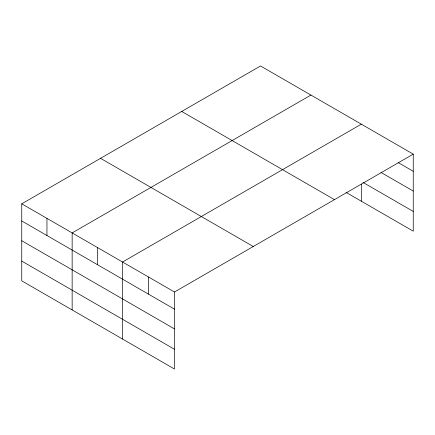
<?xml version="1.0" encoding="UTF-8"?>
<svg xmlns="http://www.w3.org/2000/svg" width="435" height="435" viewBox="0 0 435 435"><rect width="100%" height="100%" fill="white"/><g stroke="black" fill="none" stroke-linecap="round" stroke-linejoin="round"><path stroke-width="0.65" d="M346.086 192.4L413.25 231.181L413.25 154.148L260.516 65.968L21.75 203.819L21.75 280.852L174.484 369.032L174.484 291.999L21.75 203.819M310.922 95.069L72.15 232.921L72.15 309.948M361.322 124.165L122.55 262.017L122.55 339.05M174.484 291.999L413.25 154.148M398.248 162.636L413.25 171.298M380.94 172.407L413.25 191.057M363.051 182.439L413.25 211.421M181.727 111.458L334.455 199.638M100.545 158.329L253.273 246.509M21.75 220.969L174.484 309.149M21.75 240.734L174.484 328.909M21.75 261.092L174.484 349.272M361.322 184.07L361.322 201.198M148.514 277.008L148.514 294.158M97.353 247.471L97.353 264.621M46.953 218.37L46.953 235.52"/></g></svg>
